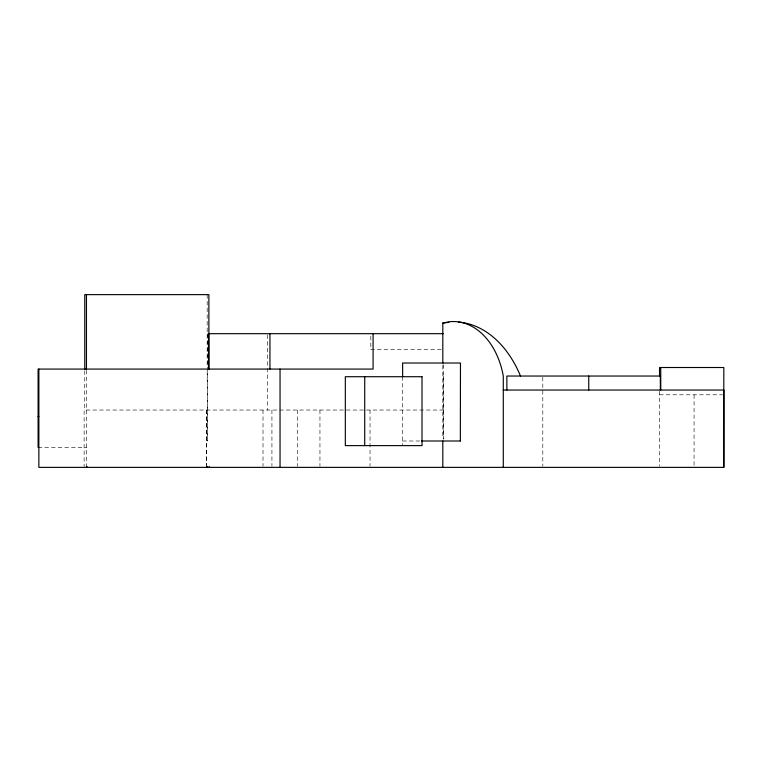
<?xml version="1.0" encoding="UTF-8"?>
<svg xmlns="http://www.w3.org/2000/svg" width="762" height="762" viewBox="0 0 762 762"><rect width="100%" height="100%" fill="white"/><g stroke="black" fill="none" stroke-linecap="round" stroke-linejoin="round"><path stroke-width="0.57" stroke-dasharray="3.81 2.86" d="M441.179 349.71L370.837 349.71L370.837 334.823M443.522 376.037L443.303 438.902M659.53 394.802L722.567 394.802M443.522 410.032L84.125 410.032L84.125 466.544M402.622 440.998L421.538 440.998M38.1 447.475L86.706 447.475M694.077 394.802L694.068 466.173M659.53 391.287L659.53 466.173M542.801 377.219L542.801 466.182M443.522 364.588L443.522 439.283M442.808 365.379L442.808 438.636M402.622 376.714L402.622 445.618M370.027 410.032L370.027 466.192M319.954 410.032L319.954 466.192M297.332 410.032L297.332 466.192M271.929 410.032L271.929 466.192M267.7 334.851L267.7 410.032M263.014 410.032L263.014 466.192M207.521 333.68L207.521 440.998L207.169 368.389M207.169 294.637L207.169 367.208M206.683 410.032L206.683 465.363M206.54 410.032L206.54 466.544M86.706 370.256L86.706 466.544M84.753 370.77L84.753 410.032"/><path stroke-width="1.14" d="M442.808 363.017L442.808 323.05L449.313 321.745A71.971 51.492 90 0 1 503.282 376.037L503.282 467.363M448.885 322.336L442.808 323.05M443.303 333.68L208.693 333.68L208.712 369.075M503.282 390.039L723.9 390.039L723.9 467.363L38.862 467.363L38.862 369.075M38.1 416.481L38.862 416.481M421.51 440.998L460.467 440.998M38.862 447.475L38.1 447.475L38.1 369.075L373.085 369.075L373.085 333.68M723.748 467.363L723.824 367.513L659.53 367.513L659.53 376.037M660.759 367.513L660.759 390.039M660.34 390.039L660.34 376.037L506.873 376.037L506.873 390.039M588.75 376.037L588.75 390.039M460.343 440.998L460.467 363.017L402.622 363.017L402.622 376.714M442.808 440.998L442.808 467.363M364.722 376.714L364.722 445.618M280.045 369.075L280.045 467.363M269.948 333.68L269.948 369.075M209.207 466.544L209.207 467.363M208.883 369.075L208.883 294.637L84.753 294.637L84.753 369.58M207.521 466.544L207.521 467.363M207.169 466.544L207.169 467.363M206.683 466.544L206.683 467.363M86.792 466.544L86.792 467.363M86.706 466.544L86.706 467.363M86.458 294.637L86.458 369.075M458.553 322.107A110.966 77.038 -90 0 1 520.503 376.037M422.015 376.714L345.329 376.714L345.329 445.618L422.015 445.618L422.015 376.714"/></g></svg>
